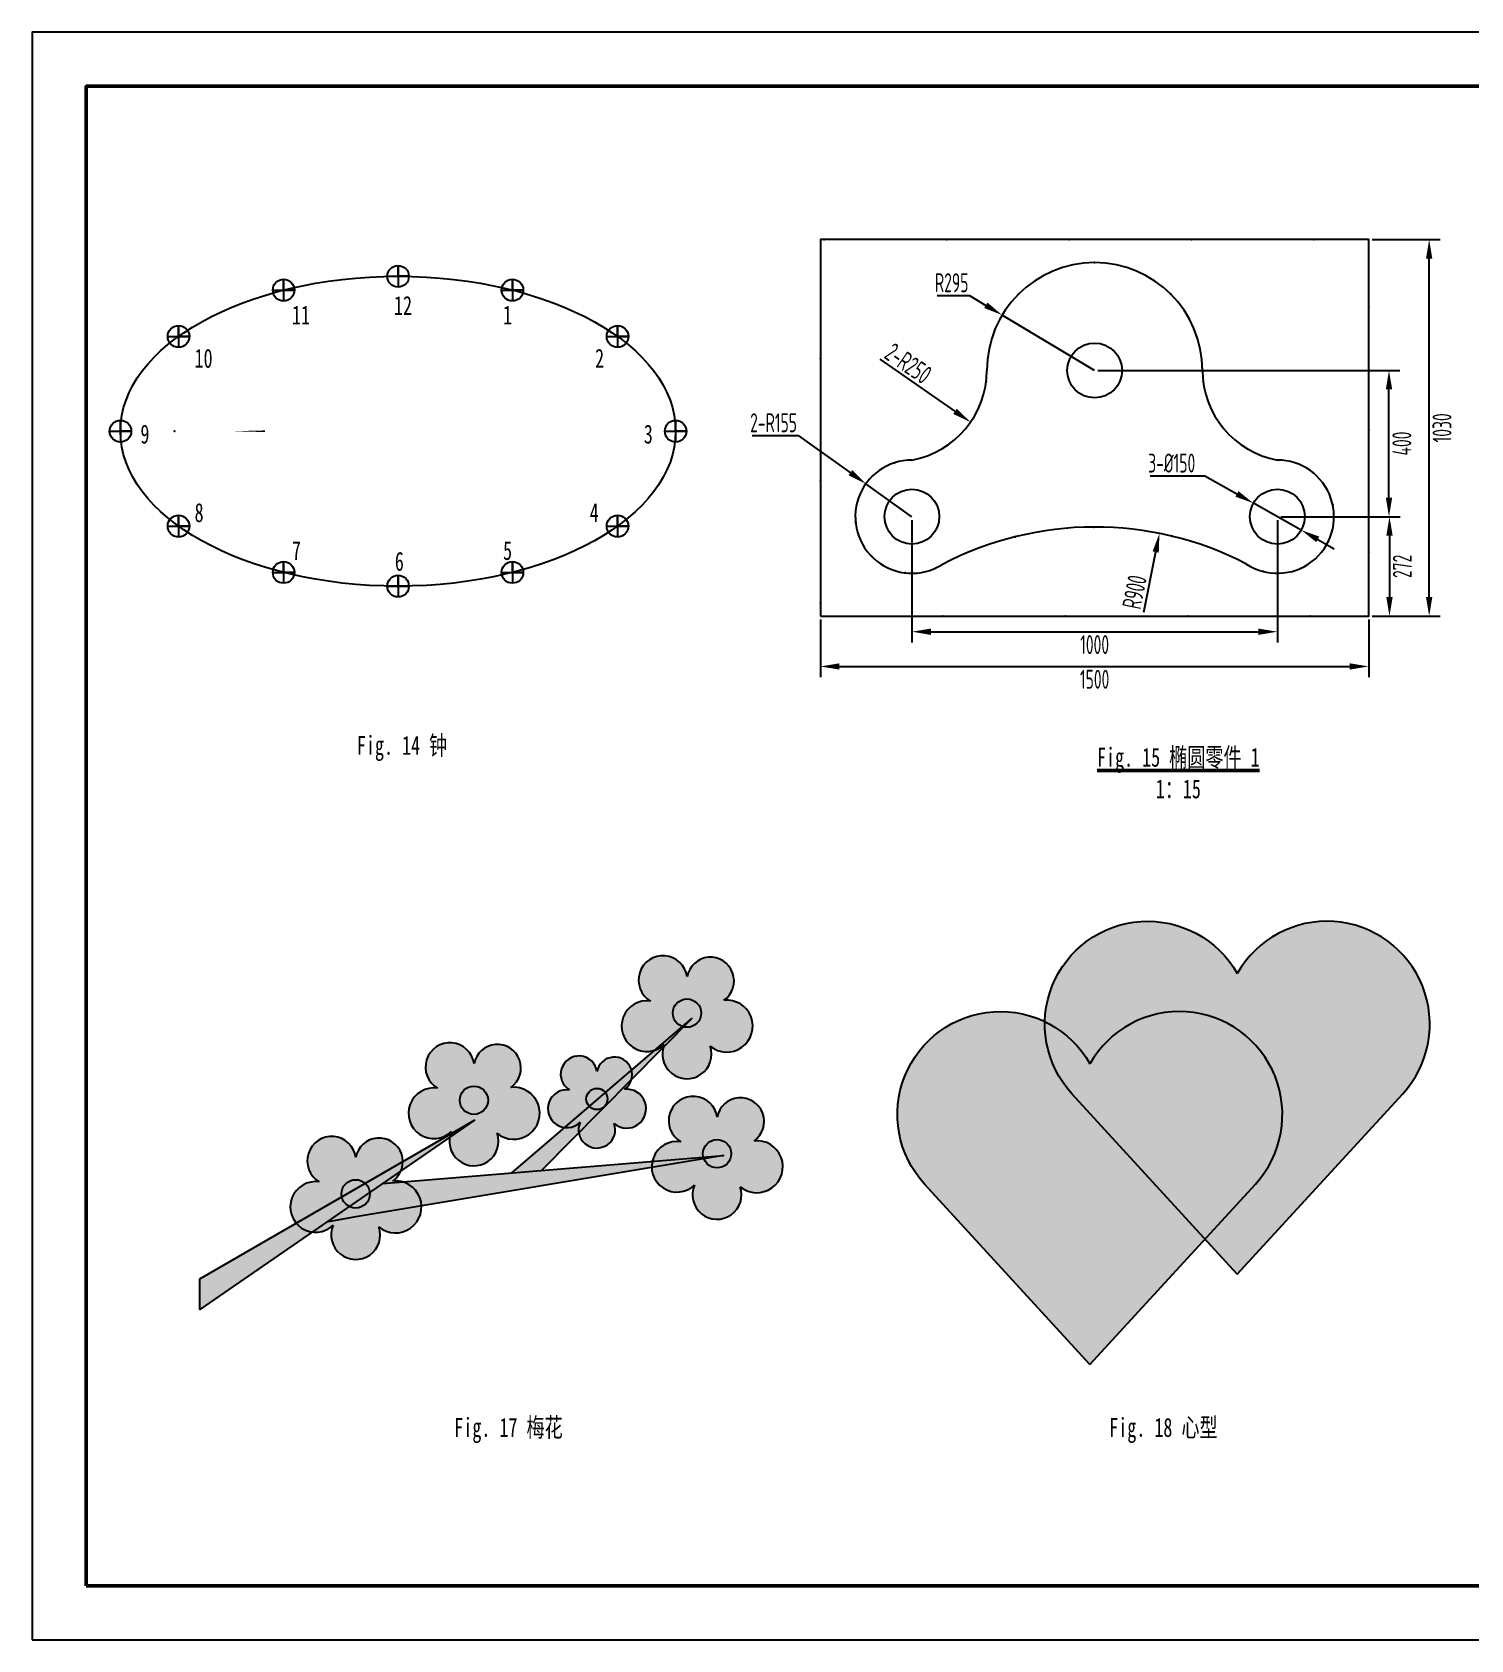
# Model space of a CAD drawing. Header units: millimetres. Extents: x 0 to 1320, y -350 to 297.
# Drawn here: x 900 to 1165.8, y 0 to 297 of the extents above; entities that cross this region are included whole.
import ezdxf

# ---------------------------------------------------------------- set-up
doc = ezdxf.new("R2010")
doc.units = ezdxf.units.MM
doc.styles.add('Annotative', font='simfang.ttf', dxfattribs={"width": 0.7})
doc.styles.add('fig', font='simfang.ttf', dxfattribs={"width": 0.7, "height": 3.5})
doc.styles.get("Standard").update_dxf_attribs({"font": 'gbenor.shx', "width": 0.7, "bigfont": 'gbcbig.shx'})
doc.styles.add('大字', font='simfang.ttf', dxfattribs={"width": 0.7})
doc.dimstyles.new('r', dxfattribs={"dimtxt": 3.5, "dimasz": 3.5, "dimexe": 2, "dimexo": 0.625, "dimtad": 2, "dimtoh": 1, "dimtxsty": 'Standard', "dimcen": 0, "dimadec": 0, "dimazin": 0, "dimtfac": 1, "dimtmove": 0, "dimatfit": 3, "dimfxl": 1, "dimarcsym": 0})

# ---------------------------------------------------------------- blocks, each defined once
blk = doc.blocks.new('钟表点')
for p, q in [((-2, 0), (2, 0)), ((0, 0), (0, 2)), ((0, 2), (0, -2)), ((2, 0), (0, 0))]:
    blk.add_line(p, q)
blk.add_circle((0, 0), 2)
blk = doc.blocks.new('*D59')
at = {"color": 0, "lineweight": -2, "transparency": 16777216}
for p, q in [((1067.18, 248.33), (1073.21, 248.33)), ((1073.21, 248.33), (1076.21, 246.53)), ((1096.3, 234.5), (1079.21, 244.74))]:
    blk.add_line(p, q, dxfattribs=at)
at = {"color": 0, "transparency": 16777216}
blk.add_solid([(1076.51, 247.04), (1075.91, 246.03), (1079.21, 244.74)], dxfattribs=at)
at = {"layer": 'Defpoints', "color": 0, "transparency": 16777216}
for p in [(1079.21, 244.74), (1096.3, 234.5)]:
    blk.add_point(p, dxfattribs=at)
at = {"color": 0, "transparency": 16777216, "insert": (1069.88, 250.71), "char_height": 3.5, "attachment_point": 5}
blk.add_mtext('R295', dxfattribs=at)
blk = doc.blocks.new('*D60')
at = {"color": 0, "lineweight": -2, "transparency": 16777216}
blk.add_line((1056.62, 236.56), (1070.51, 226.95), dxfattribs=at)
at = {"color": 0, "transparency": 16777216}
blk.add_solid([(1070.84, 227.43), (1070.17, 226.47), (1073.38, 224.96)], dxfattribs=at)
at = {"layer": 'Defpoints', "color": 0, "transparency": 16777216}
for p in [(1059.5, 234.56), (1073.38, 224.96)]:
    blk.add_point(p, dxfattribs=at)
at = {"color": 0, "transparency": 16777216, "insert": (1061.87, 235.81), "char_height": 3.5, "attachment_point": 5, "rotation": 325.3118}
blk.add_mtext('2-R250', dxfattribs=at)
blk = doc.blocks.new('*D61')
at = {"color": 0, "lineweight": -2, "transparency": 16777216}
for p, q in [((1033.03, 222.47), (1041.55, 222.47)), ((1041.55, 222.47), (1051.17, 215.6)), ((1062.54, 207.49), (1054.02, 213.57))]:
    blk.add_line(p, q, dxfattribs=at)
at = {"color": 0, "transparency": 16777216}
blk.add_solid([(1051.51, 216.08), (1050.83, 215.13), (1054.02, 213.57)], dxfattribs=at)
at = {"layer": 'Defpoints', "color": 0, "transparency": 16777216}
for p in [(1054.02, 213.57), (1062.54, 207.49)]:
    blk.add_point(p, dxfattribs=at)
at = {"color": 0, "transparency": 16777216, "insert": (1036.98, 224.84), "char_height": 3.5, "attachment_point": 5}
blk.add_mtext('2-R155', dxfattribs=at)
blk = doc.blocks.new('*D62')
at = {"color": 0, "lineweight": -2, "transparency": 16777216}
for p, q in [((1062.54, 206.87), (1062.54, 184.24)), ((1130.06, 206.87), (1130.06, 184.24)), ((1066.04, 186.24), (1126.56, 186.24))]:
    blk.add_line(p, q, dxfattribs=at)
at = {"color": 0, "transparency": 16777216}
for points in [[(1066.04, 186.82), (1066.04, 185.65), (1062.54, 186.24)], [(1126.56, 186.82), (1126.56, 185.65), (1130.06, 186.24)]]:
    blk.add_solid(points, dxfattribs=at)
at = {"layer": 'Defpoints', "color": 0, "transparency": 16777216}
for p in [(1062.54, 207.49), (1130.06, 207.49), (1130.06, 186.24)]:
    blk.add_point(p, dxfattribs=at)
at = {"color": 0, "transparency": 16777216, "insert": (1096.3, 183.86), "char_height": 3.5, "attachment_point": 5}
blk.add_mtext('1000', dxfattribs=at)
blk = doc.blocks.new('*D63')
at = {"color": 0, "lineweight": -2, "transparency": 16777216}
for p, q in [((1045.66, 188.5), (1045.66, 177.82)), ((1146.94, 188.5), (1146.94, 177.82)), ((1049.16, 179.82), (1143.44, 179.82))]:
    blk.add_line(p, q, dxfattribs=at)
at = {"color": 0, "transparency": 16777216}
for points in [[(1049.16, 180.4), (1049.16, 179.24), (1045.66, 179.82)], [(1143.44, 180.4), (1143.44, 179.24), (1146.94, 179.82)]]:
    blk.add_solid(points, dxfattribs=at)
at = {"layer": 'Defpoints', "color": 0, "transparency": 16777216}
for p in [(1045.66, 189.13), (1146.94, 189.13), (1146.94, 179.82)]:
    blk.add_point(p, dxfattribs=at)
at = {"color": 0, "transparency": 16777216, "insert": (1096.3, 177.45), "char_height": 3.5, "attachment_point": 5}
blk.add_mtext('1500', dxfattribs=at)
blk = doc.blocks.new('*D64')
at = {"color": 0, "lineweight": -2, "transparency": 16777216}
for p, q in [((1130.68, 207.49), (1152.77, 207.49)), ((1150.77, 203.99), (1150.77, 192.63)), ((1147.56, 189.13), (1152.77, 189.13))]:
    blk.add_line(p, q, dxfattribs=at)
at = {"color": 0, "transparency": 16777216}
for points in [[(1150.19, 203.99), (1151.36, 203.99), (1150.77, 207.49)], [(1150.19, 192.63), (1151.36, 192.63), (1150.77, 189.13)]]:
    blk.add_solid(points, dxfattribs=at)
at = {"layer": 'Defpoints', "color": 0, "transparency": 16777216}
for p in [(1130.06, 207.49), (1146.94, 189.13), (1150.77, 189.13)]:
    blk.add_point(p, dxfattribs=at)
at = {"color": 0, "transparency": 16777216, "insert": (1153.15, 198.31), "char_height": 3.5, "attachment_point": 5, "rotation": 90}
blk.add_mtext('272', dxfattribs=at)
blk = doc.blocks.new('*D65')
at = {"color": 0, "lineweight": -2, "transparency": 16777216}
for p, q in [((1096.92, 234.5), (1152.68, 234.5)), ((1150.68, 210.99), (1150.68, 231)), ((1130.68, 207.49), (1152.68, 207.49))]:
    blk.add_line(p, q, dxfattribs=at)
at = {"color": 0, "transparency": 16777216}
for points in [[(1150.1, 231), (1151.27, 231), (1150.68, 234.5)], [(1150.1, 210.99), (1151.27, 210.99), (1150.68, 207.49)]]:
    blk.add_solid(points, dxfattribs=at)
at = {"layer": 'Defpoints', "color": 0, "transparency": 16777216}
for p in [(1096.3, 234.5), (1150.68, 234.5), (1130.06, 207.49)]:
    blk.add_point(p, dxfattribs=at)
at = {"color": 0, "transparency": 16777216, "insert": (1153.06, 221), "char_height": 3.5, "attachment_point": 5, "rotation": 90}
blk.add_mtext('400', dxfattribs=at)
blk = doc.blocks.new('*D66')
at = {"color": 0, "lineweight": -2, "transparency": 16777216}
for p, q in [((1147.56, 258.67), (1160.11, 258.67)), ((1158.11, 192.63), (1158.11, 255.17)), ((1147.56, 189.13), (1160.11, 189.13))]:
    blk.add_line(p, q, dxfattribs=at)
at = {"color": 0, "transparency": 16777216}
for points in [[(1157.52, 255.17), (1158.69, 255.17), (1158.11, 258.67)], [(1157.52, 192.63), (1158.69, 192.63), (1158.11, 189.13)]]:
    blk.add_solid(points, dxfattribs=at)
at = {"layer": 'Defpoints', "color": 0, "transparency": 16777216}
for p in [(1146.94, 258.67), (1158.11, 258.67), (1146.94, 189.13)]:
    blk.add_point(p, dxfattribs=at)
at = {"color": 0, "transparency": 16777216, "insert": (1160.48, 223.9), "char_height": 3.5, "attachment_point": 5, "rotation": 90}
blk.add_mtext('1030', dxfattribs=at)
blk = doc.blocks.new('*D67')
at = {"color": 0, "lineweight": -2, "transparency": 16777216}
for p, q in [((1106.56, 215.01), (1116.68, 215.01)), ((1116.68, 215.01), (1122.59, 211.69)), ((1134.47, 205.01), (1125.64, 209.97)), ((1137.52, 203.3), (1140.57, 201.58))]:
    blk.add_line(p, q, dxfattribs=at)
at = {"color": 0, "transparency": 16777216}
for points in [[(1122.88, 212.2), (1122.31, 211.18), (1125.64, 209.97)], [(1137.81, 203.81), (1137.24, 202.79), (1134.47, 205.01)]]:
    blk.add_solid(points, dxfattribs=at)
at = {"layer": 'Defpoints', "color": 0, "transparency": 16777216}
for p in [(1125.64, 209.97), (1134.47, 205.01)]:
    blk.add_point(p, dxfattribs=at)
at = {"color": 0, "transparency": 16777216, "insert": (1110.54, 217.39), "char_height": 3.5, "attachment_point": 5}
blk.add_mtext('3-%%C150', dxfattribs=at)
blk = doc.blocks.new('*D68')
at = {"color": 0, "lineweight": -2, "transparency": 16777216}
blk.add_line((1105.36, 189.88), (1107.58, 200.97), dxfattribs=at)
at = {"color": 0, "transparency": 16777216}
blk.add_solid([(1107.01, 201.08), (1108.15, 200.85), (1108.27, 204.4)], dxfattribs=at)
at = {"layer": 'Defpoints', "color": 0, "transparency": 16777216}
for p in [(1108.27, 204.4), (1096.33, 144.82)]:
    blk.add_point(p, dxfattribs=at)
at = {"color": 0, "transparency": 16777216, "insert": (1103.67, 193.57), "char_height": 3.5, "attachment_point": 5, "rotation": 78.6738}
blk.add_mtext('R900', dxfattribs=at)

msp = doc.modelspace()

# ---------------------------------------------------------------- hatches: boundary and pattern name
h = msp.add_hatch(color=1)
h.dxf.hatch_style = 1
h.paths.add_polyline_path([(1122.656, 67.535), (1153.221, 100.879, 1.1200723), (1122.656, 123.108, 1.1200723), (1092.091, 100.879)])
h = msp.add_hatch(color=1)
h.dxf.hatch_style = 1
h.paths.add_polyline_path([(1014.258, 117.998, 1.6080571), (1016.828, 110.008, 1.4667464), (1025.256, 109.683, 1.5097784), (1027.817, 118.153, 1.4912877), (1021.003, 122.51, 1.5942147)])
h.paths.add_polyline_path([(1023.594, 115.776, -1), (1018.362, 115.776, -1)], flags=16)
h = msp.add_hatch(color=2)
h.dxf.hatch_style = 1
h.paths.add_polyline_path([(1018.362, 115.776, 1), (1023.594, 115.776, 1)])
h = msp.add_hatch(color=1)
h.dxf.hatch_style = 1
h.paths.add_polyline_path([(1095.428, 50.863), (1125.993, 84.207, 1.1200723), (1095.428, 106.436, 1.1200723), (1064.863, 84.207)])
h = msp.add_hatch(color=37)
h.dxf.hatch_style = 1
h.paths.add_polyline_path([(981.726, 95.977), (931, 66.69), (931, 61)])
h.paths.add_polyline_path([(1027.729, 89.45), (964.775, 84.289), (954.403, 77.137), (959.45, 78.07)])
h.paths.add_polyline_path([(1021.88, 114.786), (988.555, 86.238), (994.082, 86.691)])
h = msp.add_hatch(color=1)
h.dxf.hatch_style = 1
h.paths.add_polyline_path([(974.896, 101.905, 1.6080571), (977.466, 93.916, 1.4667464), (985.894, 93.591, 1.5097784), (988.456, 102.061, 1.4912877), (981.641, 106.418, 1.5942147)])
h.paths.add_polyline_path([(984.232, 99.683, -1), (979.001, 99.683, -1)], flags=16)
h = msp.add_hatch(color=1)
h.dxf.hatch_style = 1
h.paths.add_polyline_path([(999.308, 101.587, 1.6080571), (1001.232, 95.606, 1.4667464), (1007.541, 95.363, 1.5097784), (1009.458, 101.703, 1.4912877), (1004.357, 104.964, 1.5942147)])
h.paths.add_polyline_path([(1006.297, 99.923, -1), (1002.381, 99.923, -1)], flags=16)
h = msp.add_hatch(color=2)
h.dxf.hatch_style = 1
h.paths.add_polyline_path([(979.001, 99.683, 1), (984.232, 99.683, 1)])
h = msp.add_hatch(color=2)
h.dxf.hatch_style = 1
h.paths.add_polyline_path([(1002.381, 99.923, 1), (1006.297, 99.923, 1)])
h = msp.add_hatch(color=1)
h.dxf.hatch_style = 1
h.paths.add_polyline_path([(1019.825, 92.029, 1.6080571), (1022.395, 84.039, 1.4667464), (1030.823, 83.714, 1.5097784), (1033.385, 92.184, 1.4912877), (1026.57, 96.541, 1.5942147)])
h.paths.add_polyline_path([(1029.161, 89.806, -1), (1023.93, 89.806, -1)], flags=16)
h = msp.add_hatch(color=1)
h.dxf.hatch_style = 1
h.paths.add_polyline_path([(953.056, 84.61, 1.6080571), (955.626, 76.62, 1.4667464), (964.054, 76.295, 1.5097784), (966.616, 84.765, 1.4912877), (959.801, 89.122, 1.5942147)])
h.paths.add_polyline_path([(962.392, 82.388, -1), (957.161, 82.388, -1)], flags=16)
h = msp.add_hatch(color=2)
h.dxf.hatch_style = 1
h.paths.add_polyline_path([(1023.93, 89.806, 1), (1029.161, 89.806, 1)])
h = msp.add_hatch(color=2)
h.dxf.hatch_style = 1
h.paths.add_polyline_path([(957.161, 82.388, 1), (962.392, 82.388, 1)])

# ---------------------------------------------------------------- linework, layer by layer
at = {"color": 1}
msp.add_lwpolyline([(900, 0), (1320, 0), (1320, 297), (900, 297), (900, 0)], dxfattribs=at)
at = {"lineweight": 50}
msp.add_lwpolyline([(910, 10), (1310, 10), (1310, 287), (910, 287), (910, 10)], dxfattribs=at)
msp.add_lwpolyline([(1045.663, 189.13), (1146.937, 189.13), (1146.937, 258.671), (1045.663, 258.671)], close=True)
for points, format in [([(967.6, 223.274, 0, 0, 0), (973.163, 232.909, 0.3, 0, 0), (974.962, 236.025, 0, 0, 0)], "xyseb"), ([(967.6, 223.274, 0, 0, 0), (943.004, 223.274, 0.3, 0, 0), (937.004, 223.274, 0, 0, 0)], "xyseb"), ([(1122.656, 67.535), (1092.091, 100.879, -1.1200723), (1122.656, 123.108, 0.1750172)], "xyb"), ([(1122.656, 67.535), (1153.221, 100.879, 1.1200723), (1122.656, 123.108, -0.1750172)], "xyb"), ([(1095.428, 50.863), (1064.863, 84.207, -1.1200723), (1095.428, 106.436, 0.1750172)], "xyb"), ([(1095.428, 50.863), (1125.993, 84.207, 1.1200723), (1095.428, 106.436, -0.1750172)], "xyb")]:
    msp.add_lwpolyline(points, format=format)
at = {"color": 37}
for points in [[(988.555, 86.238), (1021.88, 114.786), (994.082, 86.691)], [(931, 66.69), (981.726, 95.977), (931, 61), (931, 66.69)], [(964.775, 84.289), (1027.729, 89.45), (959.45, 78.07), (954.403, 77.137)]]:
    msp.add_lwpolyline(points, dxfattribs=at)
for centre in [(1096.3, 234.5), (1062.542, 207.494), (1130.058, 207.494)]:
    msp.add_circle(centre, 5.064)
at = {"color": 2}
for centre, radius in [((1020.978, 115.776), 2.616), ((981.617, 99.683), 2.616), ((1004.339, 99.923), 1.958), ((1026.545, 89.806), 2.616), ((959.776, 82.388), 2.616)]:
    msp.add_circle(centre, radius, dxfattribs=at)
for centre, radius, start, end in [((1096.3, 234.5), 19.917, 0, 180), ((1059.504, 234.562), 16.879, 280.36937, 359.78985), ((1133.096, 234.562), 16.879, 180.21015, 259.63063), ((1062.542, 207.494), 10.465, 90, 301.93095), ((1130.058, 207.494), 10.465, 236.33649, 90), ((1096.331, 144.817), 60.764, 62.6404, 117.70921)]:
    msp.add_arc(centre, radius, start, end)
at = {"color": 1}
for centre, radius, start, end in [((1016.539, 121.885), 4.507, 7.97801, 239.58306), ((1025.304, 121.73), 4.371, 305.09606, 169.71894), ((1013.573, 113.37), 4.679, 81.58306, 314.07836), ((1028.331, 113.376), 4.805, 230.20933, 96.13551), ((977.178, 105.792), 4.507, 7.97801, 239.58306), ((985.943, 105.637), 4.371, 305.09606, 169.71894), ((1020.978, 108.192), 4.53, 156.36396, 19.22225), ((1001.016, 104.496), 3.374, 7.97801, 239.58306), ((1007.577, 104.38), 3.272, 305.09606, 169.71894), ((974.211, 97.277), 4.679, 81.58306, 314.07836), ((988.97, 97.283), 4.805, 230.20933, 96.13551), ((998.796, 98.122), 3.502, 81.58306, 314.07836), ((1009.843, 98.127), 3.597, 230.20933, 96.13551), ((1022.107, 95.915), 4.507, 7.97801, 239.58306), ((1030.871, 95.761), 4.371, 305.09606, 169.71894), ((1004.339, 94.246), 3.391, 156.36396, 19.22225), ((955.338, 88.497), 4.507, 7.97801, 239.58306), ((964.102, 88.342), 4.371, 305.09606, 169.71894), ((981.617, 92.099), 4.53, 156.36396, 19.22225), ((1019.14, 87.4), 4.679, 81.58306, 314.07836), ((1033.898, 87.406), 4.805, 230.20933, 96.13551), ((952.371, 79.981), 4.679, 81.58306, 314.07836), ((967.129, 79.988), 4.805, 230.20933, 96.13551), ((1026.545, 82.223), 4.53, 156.36396, 19.22225), ((959.776, 74.804), 4.53, 156.36396, 19.22225)]:
    msp.add_arc(centre, radius, start, end, dxfattribs=at)
msp.add_ellipse((967.6, 223.274), major_axis=(51.288, 0), ratio=0.5580127)
for p in [(1046.339, 258.671), (1068.956, 258.671), (1091.574, 258.671), (1091.574, 258.671), (1114.192, 258.671), (1136.809, 258.671), (1096.3, 254.417), (1096.3, 254.417), (967.6, 251.893), (946.463, 249.35), (988.737, 249.35), (1082.217, 248.583), (1082.217, 248.583), (1110.383, 248.583), (1110.383, 248.583), (1146.937, 246.18), (927.045, 240.794), (1008.155, 240.794), (1045.663, 236.728), (1076.241, 232.377), (1116.359, 232.377), (1073.895, 225.742), (1118.705, 225.742), (926.308, 223.274), (1018.888, 223.274), (1146.937, 223.563), (1069.048, 220.641), (1123.552, 220.641), (1059.332, 217.454), (1045.663, 214.11), (1136.617, 215.648), (1053.798, 213.243), (1140.28, 209.736), (927.045, 205.754), (1008.155, 205.754), (1052.125, 206.492), (1096.146, 205.581), (1081.691, 203.791), (1110.612, 203.879), (1139.428, 202.834), (1055.053, 200.184), (1146.937, 200.945), (946.463, 197.198), (988.737, 197.198), (1061.288, 197.104), (1127.514, 197.343), (1134.438, 197.99), (967.6, 194.655), (1045.663, 191.493), (1068.281, 189.13), (1090.899, 189.13), (1113.516, 189.13), (1136.134, 189.13)]:
    msp.add_point(p)

# ---------------------------------------------------------------- block references
for p in [(967.6, 251.893), (946.463, 249.35), (988.737, 249.35), (927.045, 240.794), (1008.155, 240.794), (916.312, 223.274), (1018.888, 223.274), (927.045, 205.754), (1008.155, 205.754), (946.463, 197.198), (988.737, 197.198), (967.6, 194.655)]:
    msp.add_blockref('钟表点', p)

# ---------------------------------------------------------------- texts
at = {"char_height": 3.5, "attachment_point": 1, "style": '大字'}
for s, insert in [('12', (966.852, 248.263)), ('11', (948.004, 246.5)), ('1', (987.004, 246.5)), ('10', (930.004, 238.5)), ('2', (1004.004, 238.5)), ('9', (920.004, 224.5)), ('3', (1013.004, 224.5)), ('8', (930.007, 210)), ('4', (1003.004, 210)), ('7', (948.004, 203)), ('5', (987.004, 203)), ('6', (967.004, 201))]:
    msp.add_mtext_dynamic_manual_height_columns(s, width=5.0579, gutter_width=12.5, heights=[0], dxfattribs=dict(at, insert=insert))
at = {"char_height": 3.5, "attachment_point": 1}
for s, insert, style in [('Fig. 14 钟 ', (960.004, 167), 'fig'), ('Fig. 17 梅花', (978, 41), 'Annotative'), ('Fig. 18 心型', (1099, 41), 'Annotative')]:
    msp.add_mtext(s, dxfattribs=dict(at, insert=insert, style=style))
at = {"lineweight": 50, "insert": (1096.745, 164.8), "char_height": 3.5, "attachment_point": 1, "style": 'fig'}
msp.add_mtext('\\pxqc;{\\LFig. 15 椭圆零件 1\\P}1：15', dxfattribs=at)

# ---------------------------------------------------------------- dimensions: what is measured, and where the dimension line sits
for base, p1, p2, text, picture, middle in [((1158.105, 258.671), (1146.937, 189.13), (1146.937, 258.671), '1030', '*D66', (1160.48, 223.9)), ((1150.682, 234.5), (1130.058, 207.494), (1096.3, 234.5), '400', '*D65', (1153.057, 220.997)), ((1150.774, 189.13), (1130.058, 207.494), (1146.937, 189.13), '272', '*D64', (1153.149, 198.312))]:
    dim = msp.add_linear_dim(base=base, p1=p1, p2=p2, angle=90, text=text, dimstyle='r')
    dim.commit()
    dim.dimension.update_dxf_attribs({"geometry": picture, "text_midpoint": middle})
dim = msp.add_radius_dim(center=(1096.3, 234.5), mpoint=(1079.215, 244.736), text='R295', dimstyle='r')
dim.commit()
dim.dimension.update_dxf_attribs({"geometry": '*D59', "text_midpoint": (1069.885, 250.709)})
for center, mpoint, text, picture, middle in [((1059.504, 234.562), (1073.383, 224.956), '2-R250', '*D60', (1060.517, 233.861)), ((1062.542, 207.494), (1054.023, 213.571), '2-R155', '*D61', (1036.975, 222.469)), ((1096.331, 144.817), (1108.265, 204.398), 'R900', '*D68', (1106.002, 193.1))]:
    dim = msp.add_radius_dim(center=center, mpoint=mpoint, text=text, dimstyle='r')
    dim.commit()
    dim.dimension.update_dxf_attribs({"geometry": picture, "text_midpoint": middle, "dimtype": 164})
dim = msp.add_diameter_dim_2p(p1=(1134.472, 205.013), p2=(1125.644, 209.975), text='3-%%C150', dimstyle='r')
dim.commit()
dim.dimension.update_dxf_attribs({"geometry": '*D67', "text_midpoint": (1110.541, 215.011), "dimtype": 163})
for base, p1, p2, text, picture, middle in [((1130.058, 186.236), (1062.542, 207.494), (1130.058, 207.494), '1000', '*D62', (1096.3, 183.861)), ((1146.937, 179.821), (1045.663, 189.13), (1146.937, 189.13), '1500', '*D63', (1096.3, 177.446))]:
    dim = msp.add_linear_dim(base=base, p1=p1, p2=p2, text=text, dimstyle='r')
    dim.commit()
    dim.dimension.update_dxf_attribs({"geometry": picture, "text_midpoint": middle})

doc.saveas('drawing.dxf')
